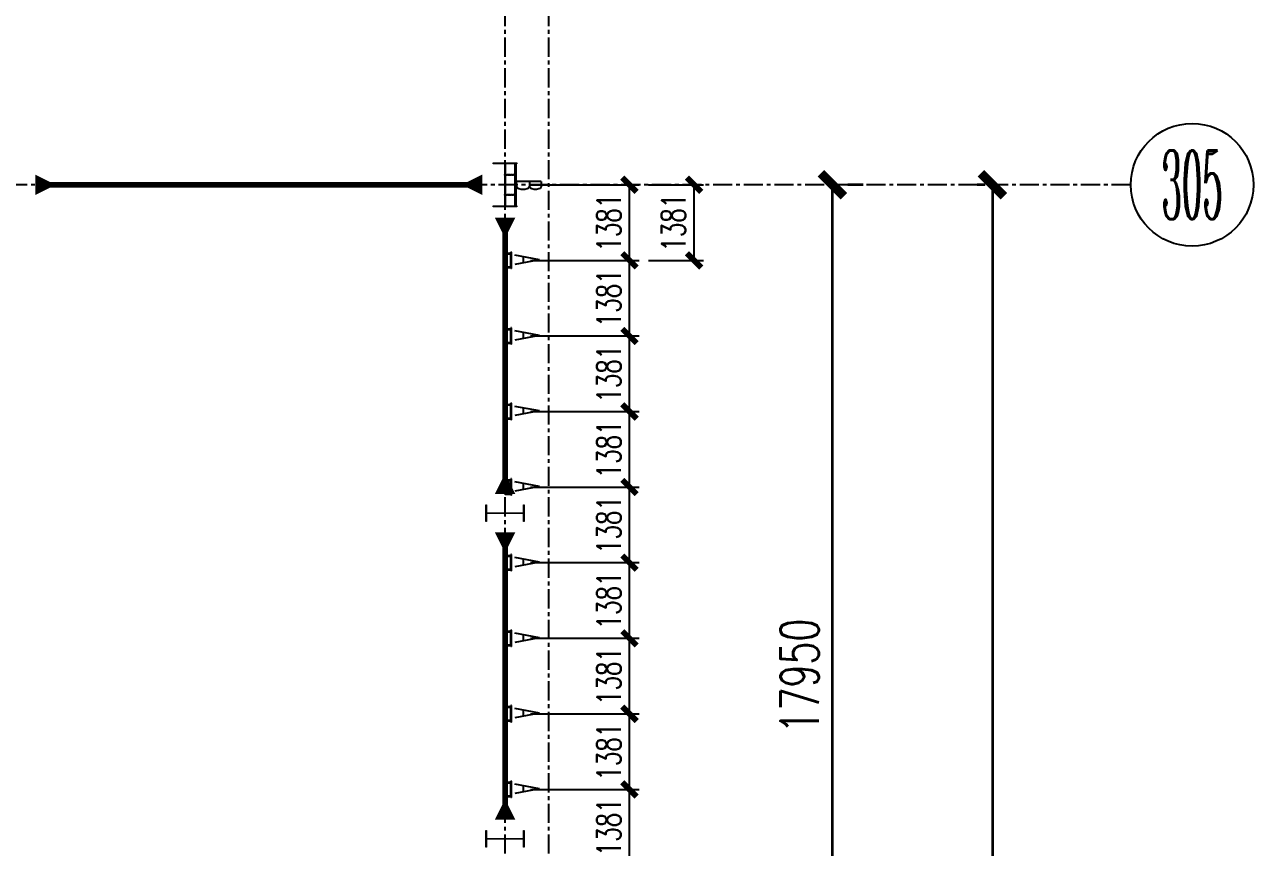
# Model space of a CAD drawing. Extents: x 782294 to 1727252, y -631030 to 17645.
# Drawn here: x 1427354 to 1449804, y -527625 to -512591 of the extents above; entities that cross this region are included whole.
import ezdxf
from ezdxf.enums import TextEntityAlignment as Align

# ---------------------------------------------------------------- set-up
doc = ezdxf.new("R2010")
doc.units = 0
doc.linetypes.add('__DASH', pattern=[0.35, 0.25, -0.1])
doc.linetypes.add('CENTER', pattern=[2, 1.25, -0.25, 0.25, -0.25])
doc.layers.get('Defpoints').update_dxf_attribs({"color": 210})
for name, color, linetype in [('!ZN3-铝板幕墙-3', 3, 'Continuous'), ('!ZN5-钢材投影-40', 40, 'Continuous'), ('!ZN5-钢材断面-2', 2, 'Continuous'), ('30预埋件', 30, 'Continuous'), ('3符号', 3, 'Continuous'), ('A-WINDOW', 140, 'Continuous'), ('DIM', 173, 'Continuous'), ('DOTE', 1, 'CENTER')]:
    doc.layers.add(name, color=color, linetype=linetype)
for name, color, linetype, lineweight in [('S-bea', 40, 'Continuous', 0), ('S-col', 2, 'Continuous', 0), ('梁', 4, 'Continuous', 18), ('砼柱', 2, 'Continuous', 35), ('细线', 11, 'Continuous', 9)]:
    doc.layers.add(name, color=color, linetype=linetype, lineweight=lineweight)
doc.styles.add('_TCH_AXIS', font='COMPLEX', dxfattribs={"bigfont": 'GBCBIG'})
doc.styles.add('DHTEXT-1', font='romans.shx', dxfattribs={"width": 0.7, "bigfont": 'chinese.shx'})
doc.dimstyles.new('ZN175', dxfattribs={"dimscale": 175, "dimtxt": 2.5, "dimasz": 1.5, "dimexe": 1, "dimexo": 2, "dimgap": 0.9, "dimtad": 1, "dimdec": 0, "dimdsep": 46, "dimtxsty": 'DHTEXT-1', "dimblk": 'ARCHTICK', "dimcen": 2.5, "dimclrd": 173, "dimclre": 173, "dimclrt": 7, "dimazin": 2, "dimtfac": 1, "dimtdec": 0, "dimtix": 1, "dimtmove": 2, "dimatfit": 3, "dimfxl": 0, "dimtolj": 1, "dimtzin": 0, "dimarcsym": 0})
doc.dimstyles.new('ZN280', dxfattribs={"dimscale": 280, "dimtxt": 2.5, "dimasz": 1.5, "dimexe": 1, "dimexo": 2, "dimgap": 0.9, "dimtad": 1, "dimdec": 0, "dimdsep": 46, "dimtxsty": 'DHTEXT-1', "dimblk": 'ARCHTICK', "dimcen": 2.5, "dimclrd": 173, "dimclre": 173, "dimclrt": 7, "dimazin": 2, "dimtfac": 1, "dimtdec": 0, "dimtix": 1, "dimtmove": 2, "dimatfit": 3, "dimfxl": 0, "dimarcsym": 0})

# ---------------------------------------------------------------- blocks, each defined once
blk = doc.blocks.new('20250902091300')
at = {"layer": '细线', "ltscale": 30}
h = blk.add_hatch(color=8, dxfattribs=at)
h.dxf.hatch_style = 1
h.paths.add_polyline_path([(-131, 109), (-131, 121), (-119, 121)])
h = blk.add_hatch(color=8, dxfattribs=at)
h.dxf.hatch_style = 1
h.paths.add_polyline_path([(-131, 34), (-131, 22), (-119, 22)])
h = blk.add_hatch(color=8, dxfattribs=at)
h.dxf.hatch_style = 1
h.paths.add_polyline_path([(131, 109), (131, 121), (119, 121)])
h = blk.add_hatch(color=8, dxfattribs=at)
h.dxf.hatch_style = 1
h.paths.add_polyline_path([(131, 34), (131, 22), (119, 22)])
at = {"layer": '!ZN5-钢材断面-2'}
for p, q in [((-150, 22), (150, 22)), ((-150, 10), (-150, 22)), ((-150, 10), (150, 10)), ((-131, 121), (-131, 22)), ((-119, 121), (-119, 22)), ((119, 121), (119, 22)), ((131, 121), (131, 22)), ((150, 10), (150, 22))]:
    blk.add_line(p, q, dxfattribs=at)
at = {"ltscale": 30}
for points in [[(-131, 109), (-131, 121), (-119, 121)], [(-131, 34), (-131, 22), (-119, 22)], [(131, 109), (131, 121), (119, 121)], [(131, 34), (131, 22), (119, 22)]]:
    blk.add_lwpolyline(points, close=True, dxfattribs=at)
blk = doc.blocks.new('20250903081440')
at = {"ltscale": 50, "rotation": 180}
blk.add_blockref('20250902091300', (0, 10), dxfattribs=at)
at = {"layer": '30预埋件', "style": 'DHTEXT-1', "text_generation_flag": 6, "width": 0.55}
blk.add_attdef('B', (-105, 65), '', height=450, rotation=180, dxfattribs=at)
blk = doc.blocks.new('20250903103553')
at = {"layer": '!ZN5-钢材投影-40', "ltscale": 0.3}
blk.add_lwpolyline([(388, -50), (-388, -50), (-388, -38), (388, -38)], close=True, dxfattribs=at)
at = {"layer": '!ZN5-钢材断面-2', "linetype": '__DASH', "ltscale": 100}
for points in [[(-176, -38), (-188, -38), (-188, 151), (-176, 151)], [(188, -38), (176, -38), (176, 151), (188, 151)]]:
    blk.add_lwpolyline(points, close=True, dxfattribs=at)
blk = doc.blocks.new('20250903111337')
at = {"layer": 'DIM', "ltscale": 30, "rotation": 89.99999999999999}
blk.add_blockref('20250903103553', (-50, 0), dxfattribs=at)
at = {"layer": '30预埋件', "style": 'DHTEXT-1', "text_generation_flag": 6, "width": 0.55}
blk.add_attdef('B', (15, 105), '', height=450, rotation=90, dxfattribs=at)
blk = doc.blocks.new('20250903102904')
at = {"ltscale": 500}
blk.add_blockref('20250903111337', (184195, 71800), dxfattribs=at).add_auto_attribs({'B': 'B'})
at = {"ltscale": 1750, "rotation": 270}
for p in [(184115, 70419), (184115, 69038), (184115, 67658), (184115, 66277), (184115, 64896), (184115, 63515), (184115, 62135), (184115, 60754)]:
    blk.add_blockref('20250903081440', p, dxfattribs=at).add_auto_attribs({'B': 'A'})
blk = doc.blocks.new('_ArchTick')
at = {"color": 0, "linetype": 'ByBlock', "const_width": 0.4}
blk.add_lwpolyline([(-0.5, -0.5), (0.5, 0.5)], dxfattribs=at)
blk = doc.blocks.new('*D1650')
at = {"layer": 'Defpoints', "color": 0, "ltscale": 1750, "transparency": 16777216}
for p in [(1436248, -515518), (1438405, -515518), (1436248, -516899)]:
    blk.add_point(p, dxfattribs=at)
at = {"layer": 'DIM', "color": 173, "linetype": 'ByBlock', "lineweight": -2, "ltscale": 1750, "transparency": 16777216}
for p, q in [((1436598, -515518), (1438580, -515518)), ((1438405, -516899), (1438405, -515518)), ((1436598, -516899), (1438580, -516899))]:
    blk.add_line(p, q, dxfattribs=at)
at = {"layer": 'DIM', "color": 173, "lineweight": -2, "ltscale": 1750, "transparency": 16777216, "xscale": 262.5, "yscale": 262.5, "zscale": 262.5}
for p, rotation in [((1438405, -515518), 90), ((1438405, -516899), 270)]:
    blk.add_blockref('_ArchTick', p, dxfattribs=dict(at, rotation=rotation))
at = {"layer": 'DIM', "color": 7, "ltscale": 1750, "transparency": 16777216, "insert": (1438028, -516209), "char_height": 437.5, "attachment_point": 5, "rotation": 90, "style": 'DHTEXT-1'}
blk.add_mtext('\\A1;1381', dxfattribs=at)
blk = doc.blocks.new('*D1651')
at = {"layer": 'Defpoints', "color": 0, "ltscale": 1750, "transparency": 16777216}
for p in [(1436248, -516899), (1438405, -516899), (1436248, -518280)]:
    blk.add_point(p, dxfattribs=at)
at = {"layer": 'DIM', "color": 173, "linetype": 'ByBlock', "lineweight": -2, "ltscale": 1750, "transparency": 16777216}
for p, q in [((1436598, -516899), (1438580, -516899)), ((1438405, -518280), (1438405, -516899)), ((1436598, -518280), (1438580, -518280))]:
    blk.add_line(p, q, dxfattribs=at)
at = {"layer": 'DIM', "color": 173, "lineweight": -2, "ltscale": 1750, "transparency": 16777216, "xscale": 262.5, "yscale": 262.5, "zscale": 262.5}
for p, rotation in [((1438405, -516899), 90), ((1438405, -518280), 270)]:
    blk.add_blockref('_ArchTick', p, dxfattribs=dict(at, rotation=rotation))
at = {"layer": 'DIM', "color": 7, "ltscale": 1750, "transparency": 16777216, "insert": (1438028, -517590), "char_height": 437.5, "attachment_point": 5, "rotation": 90, "style": 'DHTEXT-1'}
blk.add_mtext('\\A1;1381', dxfattribs=at)
blk = doc.blocks.new('*D1652')
at = {"layer": 'Defpoints', "color": 0, "ltscale": 1750, "transparency": 16777216}
for p in [(1436248, -518280), (1438405, -518280), (1436248, -519661)]:
    blk.add_point(p, dxfattribs=at)
at = {"layer": 'DIM', "color": 173, "linetype": 'ByBlock', "lineweight": -2, "ltscale": 1750, "transparency": 16777216}
for p, q in [((1436598, -518280), (1438580, -518280)), ((1438405, -519661), (1438405, -518280)), ((1436598, -519661), (1438580, -519661))]:
    blk.add_line(p, q, dxfattribs=at)
at = {"layer": 'DIM', "color": 173, "lineweight": -2, "ltscale": 1750, "transparency": 16777216, "xscale": 262.5, "yscale": 262.5, "zscale": 262.5}
for p, rotation in [((1438405, -518280), 90), ((1438405, -519661), 270)]:
    blk.add_blockref('_ArchTick', p, dxfattribs=dict(at, rotation=rotation))
at = {"layer": 'DIM', "color": 7, "ltscale": 1750, "transparency": 16777216, "insert": (1438028, -518970), "char_height": 437.5, "attachment_point": 5, "rotation": 90, "style": 'DHTEXT-1'}
blk.add_mtext('\\A1;1381', dxfattribs=at)
blk = doc.blocks.new('*D1653')
at = {"layer": 'Defpoints', "color": 0, "ltscale": 1750, "transparency": 16777216}
for p in [(1436248, -519661), (1438405, -519661), (1436248, -521041)]:
    blk.add_point(p, dxfattribs=at)
at = {"layer": 'DIM', "color": 173, "linetype": 'ByBlock', "lineweight": -2, "ltscale": 1750, "transparency": 16777216}
for p, q in [((1436598, -519661), (1438580, -519661)), ((1438405, -521041), (1438405, -519661)), ((1436598, -521041), (1438580, -521041))]:
    blk.add_line(p, q, dxfattribs=at)
at = {"layer": 'DIM', "color": 173, "lineweight": -2, "ltscale": 1750, "transparency": 16777216, "xscale": 262.5, "yscale": 262.5, "zscale": 262.5}
for p, rotation in [((1438405, -519661), 90), ((1438405, -521041), 270)]:
    blk.add_blockref('_ArchTick', p, dxfattribs=dict(at, rotation=rotation))
at = {"layer": 'DIM', "color": 7, "ltscale": 1750, "transparency": 16777216, "insert": (1438028, -520351), "char_height": 437.5, "attachment_point": 5, "rotation": 90, "style": 'DHTEXT-1'}
blk.add_mtext('\\A1;1381', dxfattribs=at)
blk = doc.blocks.new('*D1654')
at = {"layer": 'Defpoints', "color": 0, "ltscale": 1750, "transparency": 16777216}
for p in [(1436248, -521041), (1438405, -521041), (1436248, -522422)]:
    blk.add_point(p, dxfattribs=at)
at = {"layer": 'DIM', "color": 173, "linetype": 'ByBlock', "lineweight": -2, "ltscale": 1750, "transparency": 16777216}
for p, q in [((1436598, -521041), (1438580, -521041)), ((1438405, -522422), (1438405, -521041)), ((1436598, -522422), (1438580, -522422))]:
    blk.add_line(p, q, dxfattribs=at)
at = {"layer": 'DIM', "color": 173, "lineweight": -2, "ltscale": 1750, "transparency": 16777216, "xscale": 262.5, "yscale": 262.5, "zscale": 262.5}
for p, rotation in [((1438405, -521041), 90), ((1438405, -522422), 270)]:
    blk.add_blockref('_ArchTick', p, dxfattribs=dict(at, rotation=rotation))
at = {"layer": 'DIM', "color": 7, "ltscale": 1750, "transparency": 16777216, "insert": (1438028, -521732), "char_height": 437.5, "attachment_point": 5, "rotation": 90, "style": 'DHTEXT-1'}
blk.add_mtext('\\A1;1381', dxfattribs=at)
blk = doc.blocks.new('*D1655')
at = {"layer": 'Defpoints', "color": 0, "ltscale": 1750, "transparency": 16777216}
for p in [(1436248, -522422), (1438405, -522422), (1436248, -523803)]:
    blk.add_point(p, dxfattribs=at)
at = {"layer": 'DIM', "color": 173, "linetype": 'ByBlock', "lineweight": -2, "ltscale": 1750, "transparency": 16777216}
for p, q in [((1436598, -522422), (1438580, -522422)), ((1438405, -523803), (1438405, -522422)), ((1436598, -523803), (1438580, -523803))]:
    blk.add_line(p, q, dxfattribs=at)
at = {"layer": 'DIM', "color": 173, "lineweight": -2, "ltscale": 1750, "transparency": 16777216, "xscale": 262.5, "yscale": 262.5, "zscale": 262.5}
for p, rotation in [((1438405, -522422), 90), ((1438405, -523803), 270)]:
    blk.add_blockref('_ArchTick', p, dxfattribs=dict(at, rotation=rotation))
at = {"layer": 'DIM', "color": 7, "ltscale": 1750, "transparency": 16777216, "insert": (1438028, -523113), "char_height": 437.5, "attachment_point": 5, "rotation": 90, "style": 'DHTEXT-1'}
blk.add_mtext('\\A1;1381', dxfattribs=at)
blk = doc.blocks.new('*D1656')
at = {"layer": 'Defpoints', "color": 0, "ltscale": 1750, "transparency": 16777216}
for p in [(1436248, -523803), (1438405, -523803), (1436248, -525184)]:
    blk.add_point(p, dxfattribs=at)
at = {"layer": 'DIM', "color": 173, "linetype": 'ByBlock', "lineweight": -2, "ltscale": 1750, "transparency": 16777216}
for p, q in [((1436598, -523803), (1438580, -523803)), ((1438405, -525184), (1438405, -523803)), ((1436598, -525184), (1438580, -525184))]:
    blk.add_line(p, q, dxfattribs=at)
at = {"layer": 'DIM', "color": 173, "lineweight": -2, "ltscale": 1750, "transparency": 16777216, "xscale": 262.5, "yscale": 262.5, "zscale": 262.5}
for p, rotation in [((1438405, -523803), 90), ((1438405, -525184), 270)]:
    blk.add_blockref('_ArchTick', p, dxfattribs=dict(at, rotation=rotation))
at = {"layer": 'DIM', "color": 7, "ltscale": 1750, "transparency": 16777216, "insert": (1438028, -524493), "char_height": 437.5, "attachment_point": 5, "rotation": 90, "style": 'DHTEXT-1'}
blk.add_mtext('\\A1;1381', dxfattribs=at)
blk = doc.blocks.new('*D1657')
at = {"layer": 'Defpoints', "color": 0, "ltscale": 1750, "transparency": 16777216}
for p in [(1436248, -525184), (1438405, -525184), (1436248, -526565)]:
    blk.add_point(p, dxfattribs=at)
at = {"layer": 'DIM', "color": 173, "linetype": 'ByBlock', "lineweight": -2, "ltscale": 1750, "transparency": 16777216}
for p, q in [((1436598, -525184), (1438580, -525184)), ((1438405, -526565), (1438405, -525184)), ((1436598, -526565), (1438580, -526565))]:
    blk.add_line(p, q, dxfattribs=at)
at = {"layer": 'DIM', "color": 173, "lineweight": -2, "ltscale": 1750, "transparency": 16777216, "xscale": 262.5, "yscale": 262.5, "zscale": 262.5}
for p, rotation in [((1438405, -525184), 90), ((1438405, -526565), 270)]:
    blk.add_blockref('_ArchTick', p, dxfattribs=dict(at, rotation=rotation))
at = {"layer": 'DIM', "color": 7, "ltscale": 1750, "transparency": 16777216, "insert": (1438028, -525874), "char_height": 437.5, "attachment_point": 5, "rotation": 90, "style": 'DHTEXT-1'}
blk.add_mtext('\\A1;1381', dxfattribs=at)
blk = doc.blocks.new('*D1658')
at = {"layer": 'Defpoints', "color": 0, "ltscale": 1750, "transparency": 16777216}
for p in [(1436248, -526565), (1438405, -526565), (1436248, -527945)]:
    blk.add_point(p, dxfattribs=at)
at = {"layer": 'DIM', "color": 173, "linetype": 'ByBlock', "lineweight": -2, "ltscale": 1750, "transparency": 16777216}
for p, q in [((1436598, -526565), (1438580, -526565)), ((1438405, -527945), (1438405, -526565)), ((1436598, -527945), (1438580, -527945))]:
    blk.add_line(p, q, dxfattribs=at)
at = {"layer": 'DIM', "color": 173, "lineweight": -2, "ltscale": 1750, "transparency": 16777216, "xscale": 262.5, "yscale": 262.5, "zscale": 262.5}
for p, rotation in [((1438405, -526565), 90), ((1438405, -527945), 270)]:
    blk.add_blockref('_ArchTick', p, dxfattribs=dict(at, rotation=rotation))
at = {"layer": 'DIM', "color": 7, "ltscale": 1750, "transparency": 16777216, "insert": (1438028, -527255), "char_height": 437.5, "attachment_point": 5, "rotation": 90, "style": 'DHTEXT-1'}
blk.add_mtext('\\A1;1381', dxfattribs=at)
blk = doc.blocks.new('卓越-轴号')
blk.add_circle((0, 0), 4)
at = {"color": 0, "style": '_TCH_AXIS', "width": 1.041667, "flags": 8}
blk.add_attdef('A', text='', height=4.48, dxfattribs=at).set_placement((-2, -2.24), (2, -2.24), align=Align.FIT)
blk = doc.blocks.new('*D482')
at = {"layer": 'Defpoints', "color": 0, "ltscale": 2800, "transparency": 16777216}
for p in [(189981, 71800), (189981, 71800), (189981, 53850)]:
    blk.add_point(p, dxfattribs=at)
at = {"layer": 'DIM', "color": 173, "linetype": 'ByBlock', "lineweight": -2, "ltscale": 2800, "transparency": 16777216}
for p, q in [((189981, 53850), (189981, 71800)), ((190541, 71800), (190261, 71800)), ((190541, 53850), (190261, 53850))]:
    blk.add_line(p, q, dxfattribs=at)
at = {"layer": 'DIM', "color": 173, "lineweight": -2, "ltscale": 2800, "transparency": 16777216, "xscale": 420, "yscale": 420, "zscale": 420}
for p, rotation in [((189981, 71800), 90), ((189981, 53850), 270)]:
    blk.add_blockref('_ArchTick', p, dxfattribs=dict(at, rotation=rotation))
at = {"layer": 'DIM', "color": 7, "ltscale": 2800, "transparency": 16777216, "insert": (189379, 62825), "char_height": 700, "attachment_point": 5, "rotation": 90, "style": 'DHTEXT-1'}
blk.add_mtext('17950', dxfattribs=at)
blk = doc.blocks.new('*D483')
at = {"layer": 'Defpoints', "color": 0, "ltscale": 2800, "transparency": 16777216}
for p in [(193324, 71800), (192904, 0), (193324, 0)]:
    blk.add_point(p, dxfattribs=at)
at = {"layer": 'DIM', "color": 173, "linetype": 'ByBlock', "lineweight": -2, "ltscale": 2800, "transparency": 16777216}
for p, q in [((192764, 71800), (192624, 71800)), ((192904, 71800), (192904, 0)), ((192764, 0), (192624, 0))]:
    blk.add_line(p, q, dxfattribs=at)
at = {"layer": 'DIM', "color": 173, "lineweight": -2, "ltscale": 2800, "transparency": 16777216, "xscale": 420, "yscale": 420, "zscale": 420}
for p, rotation in [((192904, 71800), 90), ((192904, 0), 270)]:
    blk.add_blockref('_ArchTick', p, dxfattribs=dict(at, rotation=rotation))
at = {"layer": 'DIM', "color": 7, "ltscale": 2800, "transparency": 16777216, "insert": (192302, 35900), "char_height": 700, "attachment_point": 5, "rotation": 90, "style": 'DHTEXT-1'}
blk.add_mtext('71800', dxfattribs=at)
blk = doc.blocks.new('*D1690')
at = {"layer": 'Defpoints', "color": 0, "ltscale": 1750, "transparency": 16777216}
for p in [(1438405, -515518), (1439585, -515518), (1438405, -516899)]:
    blk.add_point(p, dxfattribs=at)
at = {"layer": 'DIM', "color": 173, "linetype": 'ByBlock', "lineweight": -2, "ltscale": 1750, "transparency": 16777216}
for p, q in [((1438755, -515518), (1439760, -515518)), ((1439585, -516899), (1439585, -515518)), ((1438755, -516899), (1439760, -516899))]:
    blk.add_line(p, q, dxfattribs=at)
at = {"layer": 'DIM', "color": 173, "lineweight": -2, "ltscale": 1750, "transparency": 16777216, "xscale": 262.5, "yscale": 262.5, "zscale": 262.5}
for p, rotation in [((1439585, -515518), 90), ((1439585, -516899), 270)]:
    blk.add_blockref('_ArchTick', p, dxfattribs=dict(at, rotation=rotation))
at = {"layer": 'DIM', "color": 7, "ltscale": 1750, "transparency": 16777216, "insert": (1439209, -516209), "char_height": 437.5, "attachment_point": 5, "rotation": 90, "style": 'DHTEXT-1'}
blk.add_mtext('\\A1;1381', dxfattribs=at)
blk = doc.blocks.new('20250922151808')
at = {"layer": 'S-col'}
blk.add_lwpolyline([(-165069, 621020), (-164639, 621020), (-164639, 621002), (-164848, 621002), (-164848, 620238), (-164639, 620238), (-164639, 620220), (-165069, 620220), (-165069, 620238), (-164860, 620238), (-164860, 621002), (-165069, 621002)], close=True, dxfattribs=at)
blk = doc.blocks.new('20250922151841')
at = {"layer": 'S-col'}
blk.add_lwpolyline([(-195790, 766820), (-195490, 766820), (-195490, 766808), (-195636, 766808), (-195636, 766132), (-195490, 766132), (-195490, 766120), (-195790, 766120), (-195790, 766132), (-195644, 766132), (-195644, 766808), (-195790, 766808)], close=True, dxfattribs=at)
blk = doc.blocks.new('A$Cb80b48e2')
at = {"layer": 'S-bea'}
for points in [[(175415, 71800, 375, 0, 0), (175790, 71800, 375, 0, 0)], [(183585, 71800, 375, 0, 0), (183210, 71800, 375, 0, 0)], [(184000, 71200, 375, 0, 0), (184000, 70825, 375, 0, 0)], [(184000, 66150, 375, 0, 0), (184000, 66525, 375, 0, 0)], [(184000, 65450, 375, 0, 0), (184000, 65075, 375, 0, 0)], [(184000, 60200, 375, 0, 0), (184000, 60575, 375, 0, 0)]]:
    blk.add_lwpolyline(points, format="xyseb", dxfattribs=at)
at = {"layer": '梁', "linetype": 'Continuous', "const_width": 100}
for points in [[(175415, 71800), (183585, 71800)], [(184000, 71200), (184000, 66150)], [(184000, 65450), (184000, 60200)]]:
    blk.add_lwpolyline(points, dxfattribs=at)
at = {"layer": 'A-WINDOW'}
blk.add_blockref('20250922151808', (348854, -548820), dxfattribs=at)
at = {"layer": 'S-col', "rotation": 90}
for p in [(950470, 261440), (950470, 255490)]:
    blk.add_blockref('20250922151841', p, dxfattribs=at)
blk = doc.blocks.new('A$Cd7b80a86')
at = {"layer": 'DOTE', "ltscale": 280}
for p, q in [((184800, -8180), (184800, 84113.6)), ((184000, -8180), (184000, 83777.4)), ((195431, 71800), (-7455.8, 71800))]:
    blk.add_line(p, q, dxfattribs=at)
at = {"layer": '3符号', "color": 7}
ref = blk.add_blockref('卓越-轴号', (196551, 71800), dxfattribs=dict(at, xscale=280, yscale=280, zscale=280))
ref.add_attrib('A', '305', dxfattribs={"layer": '0', "color": 0, "height": 1254.4, "style": '_TCH_AXIS', "width": 0.353774}).set_placement((195991, 71172.8), (197111, 71172.8), align=Align.FIT)
at = {"layer": 'DIM', "ltscale": 2800}
dim = blk.add_linear_dim(base=(189980.8, 71800), p1=(189980.8, 53850), p2=(189980.8, 71800), angle=270, dimstyle='ZN280', dxfattribs=at)
dim.commit()
dim.dimension.update_dxf_attribs({"geometry": '*D482', "text_midpoint": (189378.8, 62825)})
dim = blk.add_aligned_dim(p1=(193324.3, 71800), p2=(193324.3, 0), distance=-420.1, dimstyle='ZN280', dxfattribs=at)
dim.commit()
dim.dimension.update_dxf_attribs({"geometry": '*D483', "text_midpoint": (192302.2, 35900)})

msp = doc.modelspace()

# ---------------------------------------------------------------- block references
at = {"layer": '!ZN3-铝板幕墙-3', "ltscale": 1750}
msp.add_blockref('A$Cb80b48e2', (1252132.7, -587318.4), dxfattribs=at)
at = {"ltscale": 500}
msp.add_blockref('20250903102904', (1252132.7, -587318.4), dxfattribs=at)
at = {"layer": '砼柱', "ltscale": 500}
msp.add_blockref('A$Cd7b80a86', (1252132.7, -587318.4), dxfattribs=at)

# ---------------------------------------------------------------- dimensions: what is measured, and where the dimension line sits
at = {"layer": 'DIM', "ltscale": 1750}
for base, p1, p2, picture, middle in [((1438404.7, -515518.4), (1436247.7, -516899.2), (1436247.7, -515518.4), '*D1650', (1438028.5, -516208.8)), ((1439585.2, -515518.4), (1438404.7, -516899.2), (1438404.7, -515518.4), '*D1690', (1439208.9, -516208.8)), ((1438404.7, -516899.2), (1436247.7, -518279.9), (1436247.7, -516899.2), '*D1651', (1438028.5, -517589.6)), ((1438404.7, -518279.9), (1436247.7, -519660.7), (1436247.7, -518279.9), '*D1652', (1438028.5, -518970.3)), ((1438404.7, -519660.7), (1436247.7, -521041.5), (1436247.7, -519660.7), '*D1653', (1438028.5, -520351.1)), ((1438404.7, -521041.5), (1436247.7, -522422.3), (1436247.7, -521041.5), '*D1654', (1438028.5, -521731.9)), ((1438404.7, -522422.3), (1436247.7, -523803), (1436247.7, -522422.3), '*D1655', (1438028.5, -523112.6)), ((1438404.7, -523803), (1436247.7, -525183.8), (1436247.7, -523803), '*D1656', (1438028.5, -524493.4)), ((1438404.7, -525183.8), (1436247.7, -526564.6), (1436247.7, -525183.8), '*D1657', (1438028.5, -525874.2)), ((1438404.7, -526564.6), (1436247.7, -527945.3), (1436247.7, -526564.6), '*D1658', (1438028.5, -527254.9))]:
    dim = msp.add_linear_dim(base=base, p1=p1, p2=p2, angle=90, dimstyle='ZN175', dxfattribs=at)
    dim.commit()
    dim.dimension.update_dxf_attribs({"geometry": picture, "text_midpoint": middle})

doc.saveas('drawing.dxf')
